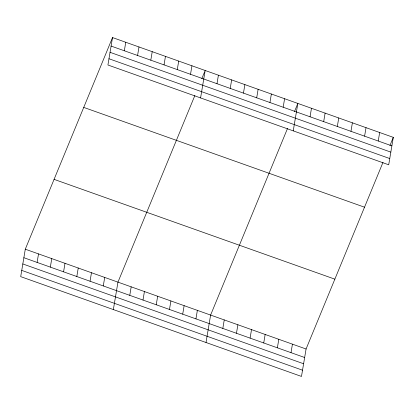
<?xml version="1.0" encoding="UTF-8"?>
<svg xmlns="http://www.w3.org/2000/svg" width="414" height="414" viewBox="0 0 414 414"><rect width="100%" height="100%" fill="white"/><g stroke="black" fill="none" stroke-linecap="round" stroke-linejoin="round"><path stroke-width="0.62" d="M112.52 37.56L107.925 64.998L388.71 164.798L393.3 137.36L112.52 37.56L25.29 249.202L20.7 276.64L301.48 376.44L306.075 349.002L382.986 162.386M37.105 262.414L38.528 253.906M50.342 267.118L51.766 258.61M63.58 271.822L65.003 263.314M76.818 276.526L78.241 268.018M124.335 50.772L125.758 42.264M90.05 281.235L91.473 272.728M137.567 55.476L138.99 46.968M103.288 285.939L104.711 277.432M150.805 60.18L152.228 51.672M113.358 309.574L117.949 282.136L194.865 95.52M164.042 64.884L165.465 56.376M129.763 295.348L131.186 286.84M177.28 69.588L178.703 61.086M143.001 300.052L144.424 291.544M190.518 74.297L191.941 65.79M156.238 304.756L157.662 296.248M200.583 97.932L205.178 70.494L201.82 78.639M169.471 309.46L170.899 300.957M216.988 83.706L218.416 75.198M182.709 314.169L184.132 305.661M230.225 88.41L231.649 79.902M195.946 318.873L197.369 310.365M243.463 93.114L244.886 84.606M206.017 342.507L210.607 315.07L287.518 128.454M256.701 97.818L258.124 89.31M222.82 328.426L224.243 319.918M269.938 102.527L271.361 94.019M236.461 333.27L237.884 324.762M283.176 107.231L284.599 98.723M250.097 338.119L251.521 329.611M293.241 130.865L297.837 103.428L294.478 111.573M263.734 342.968L265.157 334.46M310.05 116.784L311.473 108.277M277.375 347.812L278.798 339.309M323.686 121.628L325.109 113.12M291.011 352.661L292.434 344.153M337.327 126.477L338.75 117.969M350.963 131.326L352.386 122.818M364.599 136.17L366.023 127.662M378.241 141.019L379.664 132.511M389.941 145.505L393.3 137.36M111.097 46.068L391.877 145.868M110.052 52.314L390.832 152.114M108.975 58.752L389.755 158.552M83.731 107.402L364.517 207.202M54.079 179.36L334.859 279.16M25.29 249.202L306.075 349.002M23.867 257.71L304.647 357.51M22.822 263.956L303.602 363.756M21.745 270.394L302.525 370.194"/></g></svg>
